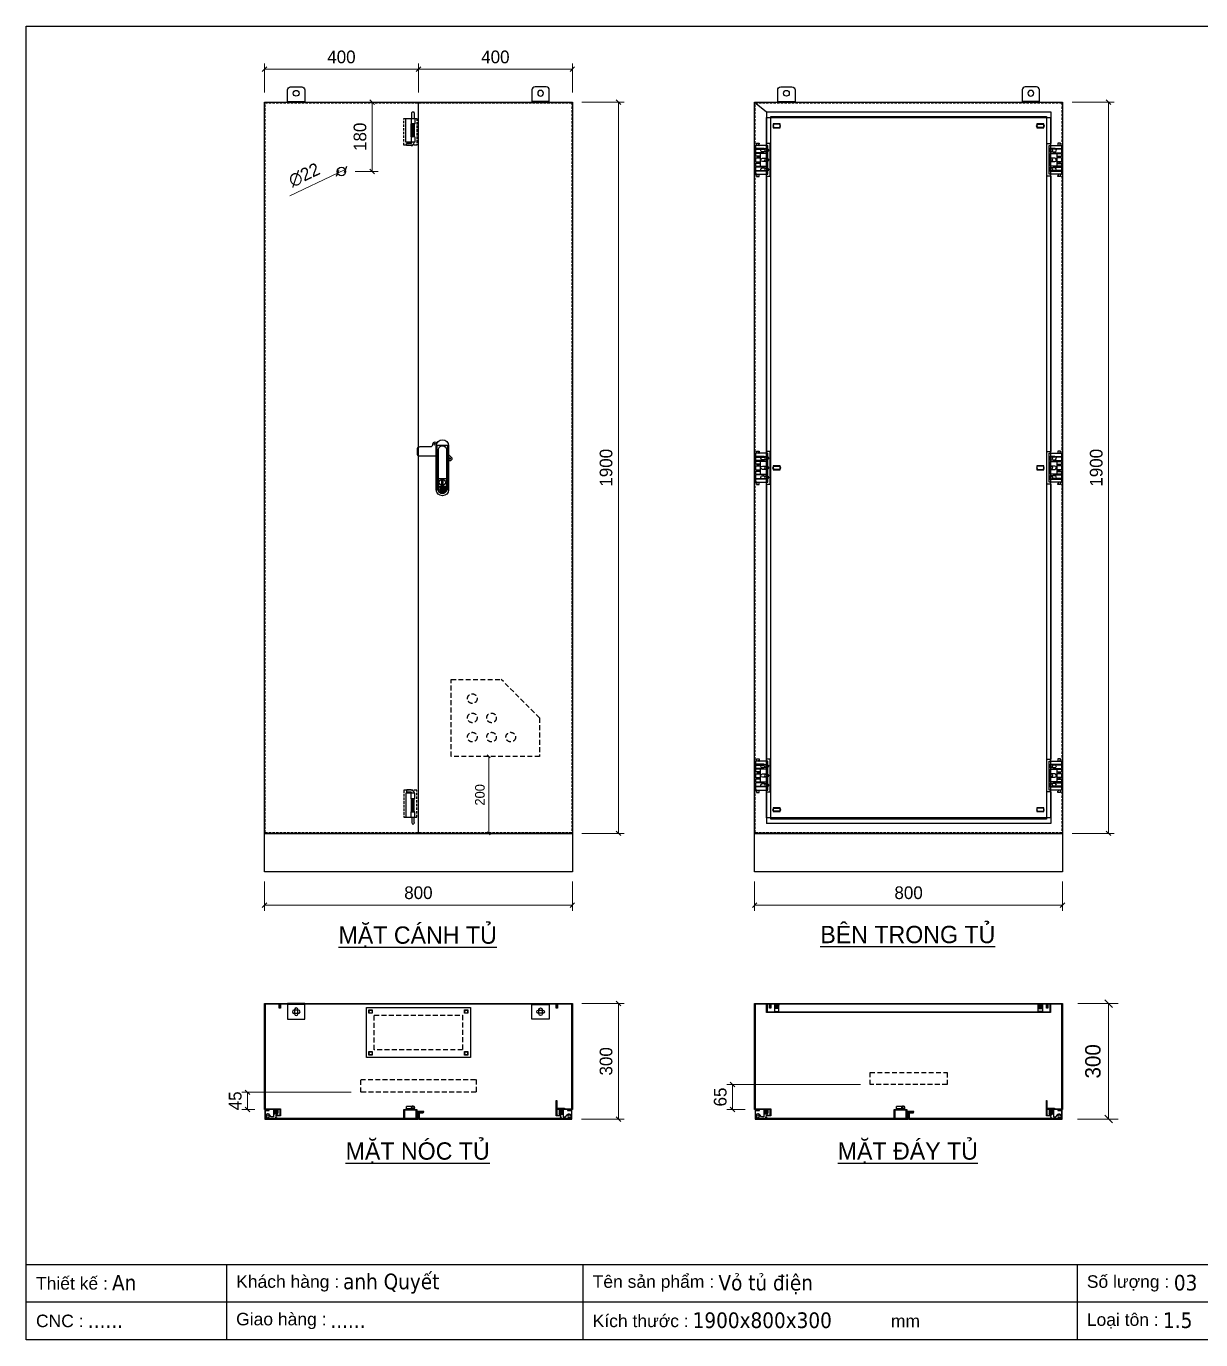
# Model space of a CAD drawing. Header units: millimetres. Extents: x 0 to 4827, y 0 to 3413.
# Drawn here: x 0 to 3052, y 0 to 3413 of the extents above; entities that cross this region are included whole.
import ezdxf
from ezdxf.enums import TextEntityAlignment as Align

# ---------------------------------------------------------------- set-up
doc = ezdxf.new("R2010")
doc.units = ezdxf.units.MM
doc.linetypes.add('HIDDEN', pattern=[9.525, 6.35, -3.175])
doc.linetypes.add('HIDDENX2', pattern=[19.05, 12.7, -6.35])
for name, color, linetype in [('BMS_TEXT', 7, 'Continuous'), ('DIM', 253, 'Continuous'), ('Khung', 7, 'Continuous')]:
    doc.layers.add(name, color=color, linetype=linetype)
doc.styles.add('Arial', font='arial.ttf')
doc.styles.add('Tahoma (Input Text)', font='tahoma.ttf')
doc.dimstyles.new('Dim-25', dxfattribs={"dimtxt": 25, "dimasz": 8, "dimexe": 10, "dimexo": 15, "dimgap": 10, "dimtad": 1, "dimdec": 0, "dimtxsty": 'Standard', "dimblk": 'OBLIQUE', "dimcen": 10, "dimclrd": 5, "dimclre": 5, "dimclrt": 3, "dimazin": 3, "dimtfac": 1, "dimtdec": 0, "dimtmove": 0, "dimatfit": 3, "dimldrblk": 'OBLIQUE', "dimlwd": 9, "dimlwe": 9})
doc.dimstyles.new('Dim-33', dxfattribs={"dimtxt": 33, "dimasz": 12, "dimexe": 15, "dimexo": 25, "dimgap": 15, "dimtad": 1, "dimdec": 0, "dimtxsty": 'Standard', "dimblk": 'OBLIQUE', "dimcen": 10, "dimclrd": 5, "dimclre": 5, "dimclrt": 3, "dimazin": 3, "dimtfac": 1, "dimtdec": 0, "dimtmove": 0, "dimatfit": 3, "dimldrblk": 'OPEN30', "dimlwd": 9, "dimlwe": 9})
doc.dimstyles.new('Dim-40', dxfattribs={"dimtxt": 40, "dimasz": 20, "dimexe": 25, "dimexo": 40, "dimgap": 20, "dimtad": 1, "dimdec": 0, "dimtxsty": 'Standard', "dimblk": 'OBLIQUE', "dimcen": 15, "dimclrd": 5, "dimclre": 5, "dimclrt": 3, "dimazin": 3, "dimtfac": 1, "dimtdec": 0, "dimtmove": 0, "dimatfit": 3, "dimldrblk": 'ARCHTICK', "dimlwd": 9, "dimlwe": 9})

# ---------------------------------------------------------------- blocks, each defined once
blk = doc.blocks.new('khungtenAsean2')
at = {"color": 7}
for p, q in [((2970, -1980), (0, -1980)), ((320, -1980), (320, -2100)), ((890, -1980), (890, -2100)), ((1680, -1980), (1680, -2100)), ((2020, -2040), (0, -2040))]:
    blk.add_line(p, q, dxfattribs=at)
blk.add_lwpolyline([(0, 0), (2970, 0), (2970, -2100), (0, -2100)], close=True, dxfattribs=at)
at = {"color": 2, "char_height": 20, "width": 917.634, "attachment_point": 4, "style": 'Arial'}
for s, insert in [('  Tên sản phẩm :', (890, -2010)), ('  Số lượng :', (1680, -2010)), ('  Thiết kế :', (0, -2010)), ('  Khách hàng :', (320, -2010)), ('  Giao hàng :', (320, -2070)), ('  Loại tôn :', (1680, -2070)), ('  CNC :', (0, -2070)), ('  Kích thước :', (890, -2070)), ('mm', (1382.3, -2070))]:
    blk.add_mtext(s, dxfattribs=dict(at, insert=insert))
at = {"color": 1, "style": 'Tahoma (Input Text)', "flags": 8}
for tag, p in [('#03', (506.6, -2019.3)), ('#01', (137.1, -2021.3)), ('#05', (1106.6, -2021.3)), ('#07', (1834.7, -2021.3)), ('#09', (2146.7, -2021.3)), ('#02', (98.5, -2081.3)), ('#04', (486.1, -2081.3)), ('#06', (1065.3, -2081.3)), ('#08', (1817.4, -2081.3)), ('#10', (2146.7, -2081.3))]:
    blk.add_attdef(tag, p, '', height=25, dxfattribs=at)
blk.add_attdef('#11', text='', height=25, dxfattribs=at).set_placement((2915, -2067.3), align=Align.CENTER)
blk = doc.blocks.new('HL035-1-2')
at = {"color": 1}
for p, q in [((-4.5, 79), (18.5, 79)), ((-4.5, 65), (-4.5, 79)), ((-3, 79), (-3, 80)), ((-3, 79), (-3, 79)), ((3, 79), (3, 80)), ((4.5, 65), (4.5, 79)), ((5, 88), (17, 88)), ((5, 82), (17, 82)), ((17, 88), (17, 82)), ((18.5, 79), (18.5, 17)), ((-4.5, 65), (4.5, 65)), ((1.3, 65), (-4, 64)), ((4, 64), (-4, 62.5)), ((-4, 64), (-3, 64)), ((4, 62.5), (-4, 61)), ((-4, 62.5), (-3, 62.5)), ((4, 61), (-4, 59.5)), ((-4, 61), (-3, 61)), ((4, 59.5), (-4, 58)), ((-4, 59.5), (-3, 59.5)), ((4, 58), (-4, 56.5)), ((-4, 58), (-3, 58)), ((4, 56.5), (-4, 55)), ((-4, 56.5), (-3, 56.5)), ((4, 55), (-4, 53.5)), ((-4, 55), (-3, 55)), ((4, 53.5), (-4, 52)), ((-4, 53.5), (-3, 53.5)), ((4, 52), (-4, 50.5)), ((-4, 52), (-3, 52)), ((4, 50.5), (-4, 49)), ((-4, 50.5), (-3, 50.5)), ((4, 49), (-4, 47.5)), ((-4, 49), (-3, 49)), ((4, 47.5), (-4, 46)), ((-4, 47.5), (-3, 47.5)), ((4, 46), (-4, 44.5)), ((-4, 46), (-3, 46)), ((4, 44.5), (-4, 43)), ((-4, 44.5), (-3, 44.5)), ((4, 43), (-4, 41.5)), ((-4, 43), (-3, 43)), ((4, 41.5), (-4, 40)), ((-4, 41.5), (-3, 41.5)), ((4, 40), (-4, 38.5)), ((-4, 40), (-3, 40)), ((4, 38.5), (-4, 37)), ((-4, 38.5), (-3, 38.5)), ((4, 37), (-4, 35.5)), ((-4, 37), (-3, 37)), ((4, 35.5), (-4, 34)), ((-4, 35.5), (-3, 35.5)), ((3, 64), (4, 64)), ((3, 62.5), (4, 62.5)), ((3, 61), (4, 61)), ((3, 59.5), (4, 59.5)), ((3, 58), (4, 58)), ((3, 56.5), (4, 56.5)), ((3, 55), (4, 55)), ((3, 53.5), (4, 53.5)), ((3, 52), (4, 52)), ((3, 50.5), (4, 50.5)), ((3, 49), (4, 49)), ((3, 47.5), (4, 47.5)), ((3, 46), (4, 46)), ((3, 44.5), (4, 44.5)), ((3, 43), (4, 43)), ((3, 41.5), (4, 41.5)), ((3, 40), (4, 40)), ((3, 38.5), (4, 38.5)), ((3, 37), (4, 37)), ((3, 35.5), (4, 35.5)), ((4.5, 65), (4.5, 31)), ((-4.5, 17), (-4.5, 31)), ((-4.5, 31), (4.5, 31)), ((18.5, 17), (-4.5, 17)), ((4, 34), (-4, 32.5)), ((-4, 34), (-3, 34)), ((-3, 3), (-2, 0)), ((3, 3), (2, 0)), ((3, 34), (4, 34)), ((4.5, 17), (4.5, 31))]:
    blk.add_line(p, q, dxfattribs=at)
for points in [[(-3, 32.5), (-3, 65)], [(3, 65), (3, 32.5)], [(-3, 3), (-3, 17)], [(2, 0), (-2, 0)], [(3, 17), (3, 3)]]:
    blk.add_lwpolyline(points, dxfattribs=at)
blk.add_lwpolyline([(-4, 32.5), (4, 32.5), (4, 31), (-4, 31)], close=True, dxfattribs=at)
for radius in [8, 2]:
    blk.add_arc((5, 80), radius, 90, 180, dxfattribs=at)
blk = doc.blocks.new('ga tai lieu')
at = {"color": 7, "linetype": 'HIDDENX2'}
for p, q in [((0, 0), (0, 200)), ((0, 200), (130, 200)), ((230, 100), (130, 200)), ((230, 100), (230, 0)), ((230, 0), (0, 0))]:
    blk.add_line(p, q, dxfattribs=at)
for centre in [(55, 150), (55, 100), (105, 100), (55, 50), (105, 50), (155, 50)]:
    blk.add_circle(centre, 12.5, dxfattribs=at)
blk = doc.blocks.new('*D1')
at = {"color": 0, "linetype": 'ByBlock', "lineweight": -2}
for p, q in [((1544.5, 3209.9), (1532.5, 3221.9)), ((1532.5, 1321.9), (1544.5, 1309.9))]:
    blk.add_line(p, q, dxfattribs=at)
at = {"layer": 'Defpoints', "color": 0, "transparency": 16777216}
for p in [(1418.9, 3215.9), (1418.9, 1315.9), (1538.5, 1315.9)]:
    blk.add_point(p, dxfattribs=at)
at = {"layer": 'DIM', "color": 5, "lineweight": 9, "transparency": 16777216}
for p, q in [((1443.9, 3215.9), (1553.5, 3215.9)), ((1538.5, 3215.9), (1538.5, 1315.9)), ((1443.9, 1315.9), (1553.5, 1315.9))]:
    blk.add_line(p, q, dxfattribs=at)
at = {"layer": 'DIM', "color": 3, "transparency": 16777216, "insert": (1506.6, 2265.9), "char_height": 33, "attachment_point": 5, "rotation": 90}
blk.add_mtext('1900', dxfattribs=at)
blk = doc.blocks.new('_Oblique')
at = {"color": 0, "linetype": 'ByBlock', "lineweight": -2}
blk.add_line((-0.5, -0.5), (0.5, 0.5), dxfattribs=at)
blk = doc.blocks.new('_Open30')
at = {"color": 0, "linetype": 'ByBlock', "lineweight": -2}
for p, q in [((-1, 0.27), (0, 0)), ((0, 0), (-1, -0.27)), ((0, 0), (-1, 0))]:
    blk.add_line(p, q, dxfattribs=at)
blk = doc.blocks.new('*D2')
at = {"color": 0, "linetype": 'ByBlock', "lineweight": -2}
for p, q in [((806.1, 3023.2), (811.8, 3039.2)), ((831.7, 3048.6), (826, 3032.6))]:
    blk.add_line(p, q, dxfattribs=at)
at = {"layer": 'Defpoints', "color": 0, "transparency": 16777216}
for p in [(828.9, 3040.6), (809, 3031.2)]:
    blk.add_point(p, dxfattribs=at)
at = {"layer": 'DIM', "color": 5, "lineweight": 9, "transparency": 16777216}
for p in [(828.9, 3040.6), (685.2, 2972.8)]:
    blk.add_line(p, (809, 3031.2), dxfattribs=at)
at = {"layer": 'DIM', "color": 3, "transparency": 16777216, "insert": (722.3, 3026.5), "char_height": 33, "attachment_point": 5, "rotation": 25.2676}
blk.add_mtext('∅22', dxfattribs=at)
blk = doc.blocks.new('*D3')
at = {"color": 0, "linetype": 'ByBlock', "lineweight": -2}
for p, q in [((905.1, 3209.9), (893.1, 3221.9)), ((893.1, 3041.9), (905.1, 3029.9))]:
    blk.add_line(p, q, dxfattribs=at)
at = {"layer": 'Defpoints', "color": 0, "transparency": 16777216}
for p in [(829.9, 3215.9), (899.1, 3215.9), (829.9, 3035.9)]:
    blk.add_point(p, dxfattribs=at)
at = {"layer": 'DIM', "color": 5, "lineweight": 9, "transparency": 16777216}
for p, q in [((854.9, 3215.9), (914.1, 3215.9)), ((899.1, 3035.9), (899.1, 3215.9)), ((854.9, 3035.9), (914.1, 3035.9))]:
    blk.add_line(p, q, dxfattribs=at)
at = {"layer": 'DIM', "color": 3, "transparency": 16777216, "insert": (867.3, 3125.9), "char_height": 33, "attachment_point": 5, "rotation": 90}
blk.add_mtext('180', dxfattribs=at)
blk = doc.blocks.new('*D4')
at = {"color": 0, "linetype": 'ByBlock', "lineweight": -2}
for p, q in [((1205.6, 1511.9), (1197.6, 1519.9)), ((1197.6, 1319.9), (1205.6, 1311.9))]:
    blk.add_line(p, q, dxfattribs=at)
at = {"layer": 'Defpoints', "color": 0, "transparency": 16777216}
for p in [(1201.6, 1515.9), (1201.6, 1315.9), (1201.6, 1315.9)]:
    blk.add_point(p, dxfattribs=at)
at = {"layer": 'DIM', "color": 5, "lineweight": 9, "transparency": 16777216}
for p, q in [((1201.6, 1515.9), (1201.6, 1315.9)), ((1216.6, 1515.9), (1211.6, 1515.9)), ((1216.6, 1315.9), (1211.6, 1315.9))]:
    blk.add_line(p, q, dxfattribs=at)
at = {"layer": 'DIM', "color": 3, "transparency": 16777216, "insert": (1178.8, 1415.9), "char_height": 25, "attachment_point": 5, "rotation": 90}
blk.add_mtext('200', dxfattribs=at)
blk = doc.blocks.new('*D5')
at = {"color": 0, "linetype": 'ByBlock', "lineweight": -2}
for p, q in [((624.9, 3307.5), (612.9, 3295.5)), ((1012.9, 3295.5), (1024.9, 3307.5))]:
    blk.add_line(p, q, dxfattribs=at)
at = {"layer": 'Defpoints', "color": 0, "transparency": 16777216}
for p in [(1018.9, 3301.5), (618.9, 3215.9), (1018.9, 3215.9)]:
    blk.add_point(p, dxfattribs=at)
at = {"layer": 'DIM', "color": 5, "lineweight": 9, "transparency": 16777216}
for p, q in [((618.9, 3240.9), (618.9, 3316.5)), ((1018.9, 3240.9), (1018.9, 3316.5)), ((618.9, 3301.5), (1018.9, 3301.5))]:
    blk.add_line(p, q, dxfattribs=at)
at = {"layer": 'DIM', "color": 3, "transparency": 16777216, "insert": (818.9, 3333.3), "char_height": 33, "attachment_point": 5}
blk.add_mtext('400', dxfattribs=at)
blk = doc.blocks.new('*D6')
at = {"color": 0, "linetype": 'ByBlock', "lineweight": -2}
for p, q in [((1024.9, 3307.5), (1012.9, 3295.5)), ((1412.9, 3295.5), (1424.9, 3307.5))]:
    blk.add_line(p, q, dxfattribs=at)
at = {"layer": 'Defpoints', "color": 0, "transparency": 16777216}
for p in [(1418.9, 3301.5), (1018.9, 3215.9), (1418.9, 3215.9)]:
    blk.add_point(p, dxfattribs=at)
at = {"layer": 'DIM', "color": 5, "lineweight": 9, "transparency": 16777216}
for p, q in [((1018.9, 3240.9), (1018.9, 3316.5)), ((1418.9, 3240.9), (1418.9, 3316.5)), ((1018.9, 3301.5), (1418.9, 3301.5))]:
    blk.add_line(p, q, dxfattribs=at)
at = {"layer": 'DIM', "color": 3, "transparency": 16777216, "insert": (1218.9, 3333.3), "char_height": 33, "attachment_point": 5}
blk.add_mtext('400', dxfattribs=at)
blk = doc.blocks.new('AB-301-1-1')
at = {"linetype": 'Continuous'}
h = blk.add_hatch(dxfattribs=at)
h.set_pattern_fill('ACAD_ISO09W100', color=1, scale=0.2)
h.set_pattern_definition([(0, (-367.8747, 374.3201), (0, 1), [4.8, -0.6, 1.2, -0.6, 1.2, -0.6])])
h.paths.add_polyline_path([(-3.9, -112.6, 0.118404), (0.1, -113.6, 0.118404), (4.2, -112.6), (7.1, -96.1), (-6.9, -96.1)])
at = {"color": 1, "linetype": 'Continuous'}
for p, q in [((-9.9, -74.6), (10.1, -74.6)), ((-6.9, -96.1), (7.1, -96.1)), ((-6.9, -96.1), (-3.9, -112.6)), ((7.1, -96.1), (4.2, -112.6))]:
    blk.add_line(p, q, dxfattribs=at)
for points in [[(-15.7, -17.1), (-57.4, -17.1, -0.414214), (-64.9, -9.6), (-64.9, 0.4, -0.414214), (-57.4, 7.9), (-30.6, 7.9, 0.414214), (-24.6, 13.9), (-24.6, 14.2)], [(-24.6, 14.2, -0.198912), (-22.8, 18.4), (-22.8, 18.4, -0.414214), (-14.4, 18.4), (-13.5, 17.6)], [(16.3, -12.2), (23.1, -19.1, -0.414214), (23.1, -27.5), (23.1, -27.5, -0.31835), (16.3, -28.7)]]:
    blk.add_lwpolyline(points, format="xyb", dxfattribs=at)
for points in [[(0.3, 25.4), (0.3, 25.4, -0.400643), (16.3, 10.4), (16.3, -104.6, -0.400643), (0.3, -119.6), (0.3, -119.6, -0.400643), (-15.7, -104.6), (-15.7, 10.4, -0.400643)], [(0.1, 10.4, -0.403991), (10.6, 0.4), (10.6, -104.6, -0.403991), (0.1, -114.6, -0.403991), (-10.4, -104.6), (-10.4, 0.4, -0.403991)], [(9.1, -96.6), (9.1, -104.6, -0.414214), (0.1, -113.6, -0.414214), (-8.9, -104.6), (-8.9, -96.6, -0.414214), (-6.9, -94.6), (7.1, -94.6, -0.414214)]]:
    blk.add_lwpolyline(points, format="xyb", close=True, dxfattribs=at)
blk.add_lwpolyline([(-0.9, -79.6), (1.1, -79.6), (1.1, -89.6), (-0.9, -89.6)], close=True, dxfattribs=at)
for centre, radius in [((-18.6, 14.2), 2.5), ((18.9, -23.3), 2.5), ((0.1, -84.6), 8)]:
    blk.add_circle(centre, radius, dxfattribs=at)
blk = doc.blocks.new('*D7')
at = {"color": 0, "linetype": 'ByBlock', "lineweight": -2}
for p, q in [((624.9, 1135.6), (612.9, 1123.6)), ((1412.9, 1123.6), (1424.9, 1135.6))]:
    blk.add_line(p, q, dxfattribs=at)
at = {"layer": 'Defpoints', "color": 0, "transparency": 16777216}
for p in [(618.9, 1215.9), (1418.9, 1215.9), (1418.9, 1129.6)]:
    blk.add_point(p, dxfattribs=at)
at = {"layer": 'DIM', "color": 5, "lineweight": 9, "transparency": 16777216}
for p, q in [((618.9, 1190.9), (618.9, 1114.6)), ((1418.9, 1190.9), (1418.9, 1114.6)), ((618.9, 1129.6), (1418.9, 1129.6))]:
    blk.add_line(p, q, dxfattribs=at)
at = {"layer": 'DIM', "color": 3, "transparency": 16777216, "insert": (1018.9, 1161.4), "char_height": 33, "attachment_point": 5}
blk.add_mtext('800', dxfattribs=at)
blk = doc.blocks.new('*D8')
at = {"color": 0, "linetype": 'ByBlock', "lineweight": -2}
for p, q in [((1544.5, 3209.9), (1532.5, 3221.9)), ((1532.5, 1321.9), (1544.5, 1309.9))]:
    blk.add_line(p, q, dxfattribs=at)
at = {"layer": 'Defpoints', "color": 0, "transparency": 16777216}
for p in [(1418.9, 3215.9), (1418.9, 1315.9), (1538.5, 1315.9)]:
    blk.add_point(p, dxfattribs=at)
at = {"layer": 'DIM', "color": 5, "lineweight": 9, "transparency": 16777216}
for p, q in [((1443.9, 3215.9), (1553.5, 3215.9)), ((1538.5, 3215.9), (1538.5, 1315.9)), ((1443.9, 1315.9), (1553.5, 1315.9))]:
    blk.add_line(p, q, dxfattribs=at)
at = {"layer": 'DIM', "color": 3, "transparency": 16777216, "insert": (1506.6, 2265.9), "char_height": 33, "attachment_point": 5, "rotation": 90}
blk.add_mtext('1900', dxfattribs=at)
blk = doc.blocks.new('*D9')
at = {"color": 0, "linetype": 'ByBlock', "lineweight": -2}
for p, q in [((2818.1, 3209.9), (2806.1, 3221.9)), ((2806.1, 1321.9), (2818.1, 1309.9))]:
    blk.add_line(p, q, dxfattribs=at)
at = {"layer": 'Defpoints', "color": 0, "transparency": 16777216}
for p in [(2692.6, 3215.9), (2692.6, 1315.9), (2812.1, 1315.9)]:
    blk.add_point(p, dxfattribs=at)
at = {"layer": 'DIM', "color": 5, "lineweight": 9, "transparency": 16777216}
for p, q in [((2717.6, 3215.9), (2827.1, 3215.9)), ((2812.1, 3215.9), (2812.1, 1315.9)), ((2717.6, 1315.9), (2827.1, 1315.9))]:
    blk.add_line(p, q, dxfattribs=at)
at = {"layer": 'DIM', "color": 3, "transparency": 16777216, "insert": (2780.3, 2265.9), "char_height": 33, "attachment_point": 5, "rotation": 90}
blk.add_mtext('1900', dxfattribs=at)
blk = doc.blocks.new('*D10')
at = {"color": 0, "linetype": 'ByBlock', "lineweight": -2}
for p, q in [((1898.6, 1135.6), (1886.6, 1123.6)), ((2686.6, 1123.6), (2698.6, 1135.6))]:
    blk.add_line(p, q, dxfattribs=at)
at = {"layer": 'Defpoints', "color": 0, "transparency": 16777216}
for p in [(1892.6, 1215.9), (2692.6, 1215.9), (2692.6, 1129.6)]:
    blk.add_point(p, dxfattribs=at)
at = {"layer": 'DIM', "color": 5, "lineweight": 9, "transparency": 16777216}
for p, q in [((1892.6, 1190.9), (1892.6, 1114.6)), ((2692.6, 1190.9), (2692.6, 1114.6)), ((1892.6, 1129.6), (2692.6, 1129.6))]:
    blk.add_line(p, q, dxfattribs=at)
at = {"layer": 'DIM', "color": 3, "transparency": 16777216, "insert": (2292.6, 1161.4), "char_height": 33, "attachment_point": 5}
blk.add_mtext('800', dxfattribs=at)
blk = doc.blocks.new('*D11')
at = {"color": 0, "linetype": 'ByBlock', "lineweight": -2}
for p, q in [((2818.1, 3209.9), (2806.1, 3221.9)), ((2806.1, 1321.9), (2818.1, 1309.9))]:
    blk.add_line(p, q, dxfattribs=at)
at = {"layer": 'Defpoints', "color": 0, "transparency": 16777216}
for p in [(2692.6, 3215.9), (2692.6, 1315.9), (2812.1, 1315.9)]:
    blk.add_point(p, dxfattribs=at)
at = {"layer": 'DIM', "color": 5, "lineweight": 9, "transparency": 16777216}
for p, q in [((2717.6, 3215.9), (2827.1, 3215.9)), ((2812.1, 3215.9), (2812.1, 1315.9)), ((2717.6, 1315.9), (2827.1, 1315.9))]:
    blk.add_line(p, q, dxfattribs=at)
at = {"layer": 'DIM', "color": 3, "transparency": 16777216, "insert": (2780.3, 2265.9), "char_height": 33, "attachment_point": 5, "rotation": 90}
blk.add_mtext('1900', dxfattribs=at)
blk = doc.blocks.new('HL035-1-4')
at = {"color": 1}
for p, q in [((0, 4.5), (18.5, 4.5)), ((0, 3), (17, 3)), ((18.5, 3), (0.2, 3)), ((4.4, 1), (2.9, 0.7)), ((17, 3), (17, -3)), ((18.5, 3), (18.5, 4.5)), ((0, -3), (17, -3))]:
    blk.add_line(p, q, dxfattribs=at)
for radius, start, end in [(4.5, 90, 221.8103), (4.5, 221.8103, 13.4301), (3, 90, 270), (3, 87.0927, 90), (3, 270, 13.4301)]:
    blk.add_arc((0, 0), radius, start, end, dxfattribs=at)
blk = doc.blocks.new('A$C6473644D')
at = {"color": 5}
for p, q in [((1.5, 8), (12.5, 8)), ((2.5, 18), (2.5, 8)), ((3.5, 18), (3.5, 8)), ((4.5, 18), (4.5, 8)), ((5.5, 18), (5.5, 8)), ((6.5, 18), (6.5, 8)), ((7.5, 18), (7.5, 8)), ((8.5, 18), (8.5, 8)), ((9.5, 18), (9.5, 8)), ((10.5, 18), (10.5, 8)), ((11.5, 18), (11.5, 8))]:
    blk.add_line(p, q, dxfattribs=at)
for points in [[(0, 19), (14, 19), (14, 18), (0, 18)], [(1.5, 18), (12.5, 18), (12.5, 0), (1.5, 0)]]:
    blk.add_lwpolyline(points, close=True, dxfattribs=at)
blk = doc.blocks.new('A$C69525F90')
at = {"color": 2}
for p, q in [((14.7, 8.6), (3.2, 8.6)), ((3.2, 0.1), (14.7, 0.1))]:
    blk.add_line(p, q, dxfattribs=at)
for centre, start, end in [((3.2, 4.3), 90, 270), ((14.7, 4.3), 270, 90)]:
    blk.add_arc(centre, 4.25, start, end, dxfattribs=at)
blk = doc.blocks.new('A$C36347455')
at = {"layer": 'Khung', "color": 8}
blk.add_lwpolyline([(-5, 1825), (733, 1825), (733, 5), (-5, 5)], close=True, dxfattribs=at)
at = {"color": 7}
blk.add_blockref('A$C69525F90', (12.5, 1799.2), dxfattribs=at)
at = {"color": 7, "xscale": -1}
blk.add_blockref('A$C69525F90', (715.5, 1799.2), dxfattribs=at)
at = {"color": 7, "xscale": -1, "rotation": 180}
for p in [(12.5, 919.3), (12.5, 30.8)]:
    blk.add_blockref('A$C69525F90', p, dxfattribs=at)
at = {"color": 7, "rotation": 180}
for p in [(715.5, 919.3), (715.5, 30.8)]:
    blk.add_blockref('A$C69525F90', p, dxfattribs=at)
blk = doc.blocks.new('HL011-1-6')
at = {"color": 1}
for p, q in [((29.5, 81), (22.5, 81)), ((22.5, 81), (22.5, 78)), ((23.5, 78), (22.5, 78)), ((23.5, 75), (22.5, 75)), ((23.5, 75), (23.5, 78)), ((29.5, 78), (28.5, 78)), ((28.5, 75), (28.5, 78)), ((28.5, 75), (29.5, 75)), ((29.5, 78), (29.5, 81)), ((11, 56), (11, 54)), ((11, 56), (32, 56)), ((20, 54), (20, 21)), ((20, 47), (32, 47)), ((32, 42.5), (20, 42.5)), ((22.5, 56), (22.5, 54)), ((23.1, 47), (24, 44)), ((24, 44), (28, 44)), ((28.9, 47), (28, 44)), ((29.5, 54), (29.5, 56)), ((11, 21), (11, 19)), ((11, 19), (32, 19)), ((32, 32.5), (20, 32.5)), ((20, 28), (32, 28)), ((22.5, 19), (22.5, 21)), ((23.5, 0), (22.5, 0)), ((23.1, 28), (24, 31)), ((23.5, 0), (23.5, -3)), ((24, 31), (28, 31)), ((28.9, 28), (28, 31)), ((28.5, 0), (28.5, -3)), ((28.5, 0), (29.5, 0)), ((29.5, 21), (29.5, 19)), ((22.5, -6), (22.5, -3)), ((23.5, -3), (22.5, -3)), ((29.5, -6), (22.5, -6)), ((29.5, -3), (28.5, -3)), ((29.5, -3), (29.5, -6))]:
    blk.add_line(p, q, dxfattribs=at)
for points in [[(32, 19), (32, 0), (0, 0), (0, 75), (32, 75), (32, 56)], [(32, 28), (32, 21), (3, 21), (3, 54), (32, 54), (32, 47)], [(32, 42.5), (32, 32.5)]]:
    blk.add_lwpolyline(points, dxfattribs=at)
for points in [[(10, 67), (32, 67), (32, 65), (10, 65)], [(10, 8), (32, 8), (32, 10), (10, 10)]]:
    blk.add_lwpolyline(points, close=True, dxfattribs=at)
for centre in [(5.5, 62.5), (5.5, 37.5), (5.5, 12.5)]:
    blk.add_circle(centre, 3, dxfattribs=at)
blk = doc.blocks.new('HL011-1-4')
h = blk.add_hatch()
h.set_pattern_fill('ANSI31', color=2, scale=0.5, style=0)
h.paths.add_polyline_path([(2.5, 0), (8.5, 0), (8.5, 12), (2.5, 12)])
at = {"color": 1}
for p, q in [((7, 23.5), (0, 10)), ((0, 0), (0, 10)), ((11, 0), (0, 0)), ((7, 23.5), (26, 23.5)), ((11, 0), (11, 19.5)), ((11, 19.5), (17, 19.5)), ((17, 19.5), (21.2, 13.9))]:
    blk.add_line(p, q, dxfattribs=at)
at = {"color": 2}
blk.add_lwpolyline([(2.5, 0), (2.5, 12), (8.5, 12), (8.5, 0)], dxfattribs=at)
at = {"color": 1}
blk.add_lwpolyline([(5.7, 21), (3, 21), (3, 23.5), (7, 23.5)], dxfattribs=at)
blk.add_circle((26, 17.5), 3.5, dxfattribs=at)
blk.add_arc((26, 17.5), 6, 216.8699, 90, dxfattribs=at)
blk = doc.blocks.new('*D12')
at = {"color": 0, "linetype": 'ByBlock', "lineweight": -2}
for p, q in [((2822.1, 863.4), (2802.1, 883.4)), ((2802.1, 583.4), (2822.1, 563.4))]:
    blk.add_line(p, q, dxfattribs=at)
at = {"layer": 'Defpoints', "color": 0, "transparency": 16777216}
for p in [(2692.6, 873.4), (2691.6, 573.4), (2812.1, 573.4)]:
    blk.add_point(p, dxfattribs=at)
at = {"layer": 'DIM', "color": 5, "lineweight": 9, "transparency": 16777216}
for p, q in [((2732.6, 873.4), (2837.1, 873.4)), ((2812.1, 873.4), (2812.1, 573.4)), ((2731.6, 573.4), (2837.1, 573.4))]:
    blk.add_line(p, q, dxfattribs=at)
at = {"layer": 'DIM', "color": 3, "transparency": 16777216, "insert": (2771.7, 723.4), "char_height": 40, "attachment_point": 5, "rotation": 90}
blk.add_mtext('300', dxfattribs=at)
blk = doc.blocks.new('_ArchTick')
at = {"color": 0, "const_width": 0.15}
blk.add_lwpolyline([(-0.5, -0.5), (0.5, 0.5)], dxfattribs=at)
blk = doc.blocks.new('*D13')
at = {"color": 0, "linetype": 'ByBlock', "lineweight": -2}
for p, q in [((1544.5, 867.4), (1532.5, 879.4)), ((1532.5, 579.4), (1544.5, 567.4))]:
    blk.add_line(p, q, dxfattribs=at)
at = {"layer": 'Defpoints', "color": 0, "transparency": 16777216}
for p in [(1418.9, 873.4), (1417.9, 573.4), (1538.5, 573.4)]:
    blk.add_point(p, dxfattribs=at)
at = {"layer": 'DIM', "color": 5, "lineweight": 9, "transparency": 16777216}
for p, q in [((1443.9, 873.4), (1553.5, 873.4)), ((1538.5, 873.4), (1538.5, 573.4)), ((1442.9, 573.4), (1553.5, 573.4))]:
    blk.add_line(p, q, dxfattribs=at)
at = {"layer": 'DIM', "color": 3, "transparency": 16777216, "insert": (1506.6, 723.4), "char_height": 33, "attachment_point": 5, "rotation": 90}
blk.add_mtext('300', dxfattribs=at)
blk = doc.blocks.new('A$C203E2ED1')
at = {"color": 8}
blk.add_line((0, 2), (45, 2), dxfattribs=at)
blk.add_lwpolyline([(8, 40), (37, 40, -0.414214), (45, 32), (45, 0), (0, 0), (0, 32, -0.414214)], format="xyb", close=True, dxfattribs=at)
at = {"color": 2}
blk.add_circle((22.5, 23), 7.5, dxfattribs=at)
blk = doc.blocks.new('*D16')
at = {"color": 0, "linetype": 'ByBlock', "lineweight": -2}
for p, q in [((1841.2, 656.9), (1829.2, 668.9)), ((1829.2, 604.4), (1841.2, 592.4))]:
    blk.add_line(p, q, dxfattribs=at)
at = {"layer": 'Defpoints', "color": 0, "transparency": 16777216}
for p in [(2192.6, 662.9), (1835.2, 598.4), (1892.6, 598.4)]:
    blk.add_point(p, dxfattribs=at)
at = {"layer": 'DIM', "color": 5, "lineweight": 9, "transparency": 16777216}
for p, q in [((2167.6, 662.9), (1820.2, 662.9)), ((1835.2, 662.9), (1835.2, 598.4)), ((1867.6, 598.4), (1820.2, 598.4))]:
    blk.add_line(p, q, dxfattribs=at)
at = {"layer": 'DIM', "color": 3, "transparency": 16777216, "insert": (1803.3, 630.7), "char_height": 33, "attachment_point": 5, "rotation": 90}
blk.add_mtext('65', dxfattribs=at)
blk = doc.blocks.new('*D17')
at = {"color": 0, "linetype": 'ByBlock', "lineweight": -2}
for p, q in [((580.8, 636.9), (568.8, 648.9)), ((568.8, 604.4), (580.8, 592.4))]:
    blk.add_line(p, q, dxfattribs=at)
at = {"layer": 'Defpoints', "color": 0, "transparency": 16777216}
for p in [(868.9, 642.9), (574.8, 598.4), (618.9, 598.4)]:
    blk.add_point(p, dxfattribs=at)
at = {"layer": 'DIM', "color": 5, "lineweight": 9, "transparency": 16777216}
for p, q in [((843.9, 642.9), (559.8, 642.9)), ((574.8, 642.9), (574.8, 598.4)), ((593.9, 598.4), (559.8, 598.4))]:
    blk.add_line(p, q, dxfattribs=at)
at = {"layer": 'DIM', "color": 3, "transparency": 16777216, "insert": (543, 620.7), "char_height": 33, "attachment_point": 5, "rotation": 90}
blk.add_mtext('45', dxfattribs=at)

msp = doc.modelspace()

# ---------------------------------------------------------------- linework, layer by layer
for p, q in [((1018.9, 1315.9), (1018.9, 3215.9)), ((1892.6, 3215.9), (1923.1, 3190.4))]:
    msp.add_line(p, q)
at = {"color": 8}
for p, q in [((723.9, 871.4), (678.9, 871.4)), ((1313.9, 871.4), (1358.9, 871.4))]:
    msp.add_line(p, q, dxfattribs=at)
at = {"color": 7, "linetype": 'HIDDEN'}
for points in [[(620.4, 3214.4), (1417.4, 3214.4), (1417.4, 1317.4), (620.4, 1317.4)], [(1894.1, 3214.4), (2691.1, 3214.4), (2691.1, 1317.4), (1894.1, 1317.4)], [(1014.4, 3103.9), (981.4, 3103.9), (981.4, 3173.9), (1014.4, 3173.9)], [(1014.4, 1427.9), (981.4, 1427.9), (981.4, 1357.9), (1014.4, 1357.9)]]:
    msp.add_lwpolyline(points, close=True, dxfattribs=at)
at = {"color": 2}
for points in [[(1941.1, 3159.4), (1941.1, 3149.4), (1959.1, 3149.4), (1959.1, 3159.4)], [(2626.1, 3159.4), (2626.1, 3149.4), (2644.1, 3149.4), (2644.1, 3159.4)], [(1067.9, 2324.4), (1094.9, 2324.4), (1094.9, 2207.4), (1067.9, 2207.4)], [(1941.1, 2270.9), (1941.1, 2260.9), (1959.1, 2260.9), (1959.1, 2270.9)], [(2626.1, 2270.9), (2626.1, 2260.9), (2644.1, 2260.9), (2644.1, 2270.9)], [(1941.1, 1382.4), (1941.1, 1372.4), (1959.1, 1372.4), (1959.1, 1382.4)], [(2626.1, 1382.4), (2626.1, 1372.4), (2644.1, 1372.4), (2644.1, 1382.4)], [(899.2, 848.2), (890.2, 848.2), (890.2, 857.2), (899.2, 857.2)], [(1147.7, 848.2), (1138.7, 848.2), (1138.7, 857.2), (1147.7, 857.2)], [(899.2, 739.7), (890.2, 739.7), (890.2, 748.7), (899.2, 748.7)], [(1147.7, 739.7), (1138.7, 739.7), (1138.7, 748.7), (1147.7, 748.7)]]:
    msp.add_lwpolyline(points, close=True, dxfattribs=at)
for points in [[(1923.1, 3023.4), (1933.1, 3023.4), (1933.1, 3108.4), (1923.1, 3108.4)], [(2662.1, 3023.4), (2652.1, 3023.4), (2652.1, 3108.4), (2662.1, 3108.4)], [(1923.1, 2223.4), (1933.1, 2223.4), (1933.1, 2308.4), (1923.1, 2308.4)], [(2662.1, 2223.4), (2652.1, 2223.4), (2652.1, 2308.4), (2662.1, 2308.4)], [(1923.1, 1423.4), (1933.1, 1423.4), (1933.1, 1508.4), (1923.1, 1508.4)], [(2662.1, 1423.4), (2652.1, 1423.4), (2652.1, 1508.4), (2662.1, 1508.4)]]:
    msp.add_lwpolyline(points)
for points in [[(618.9, 1315.9), (1418.9, 1315.9), (1418.9, 1215.9), (618.9, 1215.9)], [(1892.6, 1315.9), (2692.6, 1315.9), (2692.6, 1215.9), (1892.6, 1215.9)], [(1012.9, 574.9), (1012.9, 596.9), (982.9, 596.9), (982.9, 574.9), (981.4, 574.9), (981.4, 598.4), (1014.4, 598.4), (1014.4, 574.9)], [(2286.6, 574.9), (2286.6, 596.9), (2256.6, 596.9), (2256.6, 574.9), (2255.1, 574.9), (2255.1, 598.4), (2288.1, 598.4), (2288.1, 574.9)]]:
    msp.add_lwpolyline(points, close=True)
at = {"color": 7}
for points in [[(657.4, 873.4), (658.9, 873.4), (658.9, 861.9), (657.4, 861.9), (657.4, 871.9), (620.4, 871.9), (620.4, 599.9), (660.9, 599.9), (660.9, 581.9), (649.4, 581.9), (649.4, 583.4), (659.4, 583.4), (659.4, 598.4), (618.9, 598.4), (618.9, 873.4), (658.9, 873.4)], [(1376.9, 873.4), (1378.4, 873.4), (1378.4, 861.9), (1376.9, 861.9), (1376.9, 871.9), (660.9, 871.9), (660.9, 861.9), (659.4, 861.9), (659.4, 873.4), (1378.4, 873.4)], [(1378.9, 873.4), (1418.9, 873.4), (1418.9, 598.4), (1378.4, 598.4), (1378.4, 583.4), (1388.4, 583.4), (1388.4, 581.9), (1376.9, 581.9), (1376.9, 599.9), (1417.4, 599.9), (1417.4, 871.9), (1380.4, 871.9), (1380.4, 861.9), (1378.9, 861.9), (1378.9, 873.4), (1380.4, 873.4)], [(1931.1, 873.4), (1932.6, 873.4), (1932.6, 861.9), (1931.1, 861.9), (1931.1, 871.9), (1894.1, 871.9), (1894.1, 599.9), (1934.6, 599.9), (1934.6, 581.9), (1923.1, 581.9), (1923.1, 583.4), (1933.1, 583.4), (1933.1, 598.4), (1892.6, 598.4), (1892.6, 873.4), (1932.6, 873.4)], [(2650.6, 873.4), (2652.1, 873.4), (2652.1, 861.9), (2650.6, 861.9), (2650.6, 871.9), (1934.6, 871.9), (1934.6, 861.9), (1933.1, 861.9), (1933.1, 873.4), (2652.1, 873.4)], [(2652.6, 873.4), (2692.6, 873.4), (2692.6, 598.4), (2652.1, 598.4), (2652.1, 583.4), (2662.1, 583.4), (2662.1, 581.9), (2650.6, 581.9), (2650.6, 599.9), (2691.1, 599.9), (2691.1, 871.9), (2654.1, 871.9), (2654.1, 861.9), (2652.6, 861.9), (2652.6, 873.4), (2654.1, 873.4)]]:
    msp.add_lwpolyline(points, dxfattribs=at)
at = {"color": 8}
for points in [[(723.9, 873.4), (678.9, 873.4), (678.9, 833.4), (723.9, 833.4)], [(1313.9, 873.4), (1358.9, 873.4), (1358.9, 833.4), (1313.9, 833.4)], [(2660.1, 871.9), (2661.6, 871.9), (2661.6, 850.4), (1923.6, 850.4), (1923.6, 871.9), (1925.1, 871.9), (1925.1, 851.9), (2660.1, 851.9)], [(1398.4, 599.9), (1376.9, 599.9), (1376.9, 621.4), (1378.4, 621.4), (1378.4, 601.4), (1398.4, 601.4)], [(2672.1, 599.9), (2650.6, 599.9), (2650.6, 621.4), (2652.1, 621.4), (2652.1, 601.4), (2672.1, 601.4)]]:
    msp.add_lwpolyline(points, close=True, dxfattribs=at)
at = {"color": 7}
for points in [[(883.9, 863.4), (1153.9, 863.4), (1153.9, 733.4), (883.9, 733.4)], [(1032.9, 592.9), (1016.4, 592.9), (1016.4, 574.9), (621.4, 574.9), (621.4, 595.9), (631.4, 595.9), (631.4, 597.4), (619.9, 597.4), (619.9, 573.4), (1017.9, 573.4), (1017.9, 591.4), (1032.9, 591.4)], [(1031.4, 591.4), (1019.9, 591.4), (1019.9, 573.4), (1417.9, 573.4), (1417.9, 597.4), (1406.4, 597.4), (1406.4, 595.9), (1416.4, 595.9), (1416.4, 574.9), (1021.4, 574.9), (1021.4, 589.9), (1031.4, 589.9)], [(2306.6, 592.9), (2290.1, 592.9), (2290.1, 574.9), (1895.1, 574.9), (1895.1, 595.9), (1905.1, 595.9), (1905.1, 597.4), (1893.6, 597.4), (1893.6, 573.4), (2291.6, 573.4), (2291.6, 591.4), (2306.6, 591.4)], [(2305.1, 591.4), (2293.6, 591.4), (2293.6, 573.4), (2691.6, 573.4), (2691.6, 597.4), (2680.1, 597.4), (2680.1, 595.9), (2690.1, 595.9), (2690.1, 574.9), (2295.1, 574.9), (2295.1, 589.9), (2305.1, 589.9)]]:
    msp.add_lwpolyline(points, close=True, dxfattribs=at)
at = {"color": 2, "linetype": 'HIDDENX2'}
msp.add_lwpolyline([(903.9, 843.4), (1133.9, 843.4), (1133.9, 753.4), (903.9, 753.4)], close=True, dxfattribs=at)
at = {"linetype": 'HIDDENX2'}
for points in [[(2192.6, 694.4), (2392.6, 694.4), (2392.6, 662.9), (2192.6, 662.9)], [(868.9, 675.9), (1168.9, 675.9), (1168.9, 642.9), (868.9, 642.9)]]:
    msp.add_lwpolyline(points, close=True, dxfattribs=at)
at = {"color": 2}
msp.add_circle((818.9, 3035.9), 11, dxfattribs=at)
at = {"color": 7}
for centre in [(894.7, 852.7), (1143.2, 852.7), (894.7, 744.2), (1143.2, 744.2)]:
    msp.add_circle(centre, 4, dxfattribs=at)
for centre in [(1004.9, 602.9), (2278.6, 602.9)]:
    msp.add_circle(centre, 3)
at = {"layer": 'BMS_TEXT'}
for p, q in [((1923.1, 3190.4), (2662.1, 3190.4)), ((1923.1, 3190.4), (1923.1, 3108.4)), ((2662.1, 3190.4), (2662.1, 3108.4)), ((1923.1, 1423.4), (1923.1, 1341.4)), ((2662.1, 1423.4), (2662.1, 1341.4)), ((2662.1, 1341.4), (1923.1, 1341.4))]:
    msp.add_line(p, q, dxfattribs=at)
for points in [[(618.9, 3215.9), (1418.9, 3215.9), (1418.9, 1315.9), (618.9, 1315.9)], [(1892.6, 3215.9), (2692.6, 3215.9), (2692.6, 1315.9), (1892.6, 1315.9)], [(1934.6, 3178.9), (2650.6, 3178.9), (2650.6, 1352.9), (1934.6, 1352.9)]]:
    msp.add_lwpolyline(points, close=True, dxfattribs=at)
for points in [[(1923.1, 3023.4), (1923.1, 2308.4)], [(2662.1, 3023.4), (2662.1, 2308.4)], [(1923.1, 2223.4), (1923.1, 1508.4)], [(2662.1, 2223.4), (2662.1, 1508.4)]]:
    msp.add_lwpolyline(points, dxfattribs=at)

# ---------------------------------------------------------------- block references
at = {"color": 7}
ref = msp.add_blockref('khungtenAsean2', (0, 3413.1), dxfattribs=dict(at, xscale=1.625305499997921, yscale=1.625305499997921, zscale=1.625305499997921))
ref.add_attrib('#08', '1.5', (2953.9, 30.4), dxfattribs={"color": 1, "height": 40.63, "style": 'Tahoma (Input Text)'})
ref.add_attrib('#07', '03', (2981.9, 128), dxfattribs={"color": 1, "height": 40.63, "style": 'Tahoma (Input Text)'})
ref.add_attrib('#06', '1900x800x300', (1731.5, 30.4), dxfattribs={"color": 1, "height": 40.633, "style": 'Tahoma (Input Text)'})
ref.add_attrib('#05', 'Vỏ tủ điện', (1798.6, 128), dxfattribs={"color": 1, "height": 40.63, "style": 'Tahoma (Input Text)'})
ref.add_attrib('#04', '......', (790.1, 30.4), dxfattribs={"color": 1, "height": 40.63, "style": 'Tahoma (Input Text)'})
ref.add_attrib('#03', 'anh Quyết', (823.3, 131.2), dxfattribs={"color": 1, "height": 40.63, "style": 'Tahoma (Input Text)'})
ref.add_attrib('#02', '......', (160, 30.4), dxfattribs={"color": 1, "height": 40.63, "style": 'Tahoma (Input Text)'})
ref.add_attrib('#01', 'An', (222.8, 128), dxfattribs={"color": 1, "height": 40.63, "style": 'Tahoma (Input Text)'})
for name, p in [('A$C203E2ED1', (678.9, 3215.9)), ('A$C203E2ED1', (1952.6, 3215.9)), ('A$C36347455', (1928.6, 1350.9)), ('A$C6473644D', (2628.1, 852.9))]:
    msp.add_blockref(name, p)
at = {"xscale": -1}
for name, p in [('A$C203E2ED1', (1358.9, 3215.9)), ('A$C203E2ED1', (2632.6, 3215.9)), ('A$C6473644D', (1957.1, 852.9))]:
    msp.add_blockref(name, p, dxfattribs=at)
at = {"color": 7}
for name, p, rotation in [('HL035-1-2', (1004.9, 3190.9), 180), ('A$C69525F90', (2675.6, 3095.2), 180), ('A$C69525F90', (2675.6, 3070.2), 180), ('A$C69525F90', (2675.6, 3045.2), 180), ('A$C69525F90', (2675.6, 2295.2), 180), ('A$C69525F90', (2675.6, 2270.2), 180), ('A$C69525F90', (2675.6, 2245.2), 180), ('A$C69525F90', (2675.6, 1495.2), 180), ('A$C69525F90', (2675.6, 1470.2), 180), ('A$C69525F90', (2675.6, 1445.2), 180), ('A$C69525F90', (705.7, 843.4), 90), ('HL011-1-4', (653.4, 598.4), 180), ('HL035-1-4', (1004.9, 602.9), 180), ('HL011-1-4', (1927.1, 598.4), 180), ('HL035-1-4', (2278.6, 602.9), 180)]:
    msp.add_blockref(name, p, dxfattribs=dict(at, rotation=rotation))
at = {"color": 7, "xscale": -1}
for name, p in [('HL011-1-6', (1927.1, 3028.4)), ('HL011-1-6', (1927.1, 2228.4)), ('HL011-1-6', (1927.1, 1428.4)), ('HL035-1-2', (1004.9, 1340.9)), ('A$C69525F90', (1345.4, 848.1))]:
    msp.add_blockref(name, p, dxfattribs=at)
at = {"color": 7}
for name, p in [('HL011-1-6', (2658.1, 3028.4)), ('AB-301-1-1', (1081.1, 2312.9)), ('HL011-1-6', (2658.1, 2228.4)), ('ga tai lieu', (1103.9, 1515.9)), ('HL011-1-6', (2658.1, 1428.4)), ('A$C69525F90', (692.4, 848.1))]:
    msp.add_blockref(name, p, dxfattribs=at)
at = {"color": 7, "xscale": -1}
for name, p, rotation in [('A$C69525F90', (1909.6, 3095.2), 180), ('A$C69525F90', (1909.6, 3070.2), 180), ('A$C69525F90', (1909.6, 3045.2), 180), ('A$C69525F90', (1909.6, 2295.2), 180), ('A$C69525F90', (1909.6, 2270.2), 180), ('A$C69525F90', (1909.6, 2245.2), 180), ('A$C69525F90', (1909.6, 1495.2), 180), ('A$C69525F90', (1909.6, 1470.2), 180), ('A$C69525F90', (1909.6, 1445.2), 180), ('A$C69525F90', (1332.1, 843.4), 270), ('HL011-1-4', (1384.4, 598.4), 180), ('HL011-1-4', (2658.1, 598.4), 180)]:
    msp.add_blockref(name, p, dxfattribs=dict(at, rotation=rotation))

# ---------------------------------------------------------------- texts
at = {"color": 7, "char_height": 45, "width": 1000, "attachment_point": 2}
for s, insert in [('{\\LMẶT CÁNH TỦ}', (1017, 1074)), ('{\\LBÊN TRONG TỦ}', (2290.6, 1075.5)), ('{\\LMẶT NÓC TỦ}', (1017, 512.9)), ('{\\LMẶT ĐÁY TỦ}', (2290.6, 512.9))]:
    msp.add_mtext(s, dxfattribs=dict(at, insert=insert))

# ---------------------------------------------------------------- dimensions: what is measured, and where the dimension line sits
at = {"layer": 'DIM'}
for base, p1, p2, picture, middle in [((1018.9, 3301.5), (618.9, 3215.9), (1018.9, 3215.9), '*D5', (818.9, 3333.3)), ((1418.9, 3301.5), (1018.9, 3215.9), (1418.9, 3215.9), '*D6', (1218.9, 3333.3)), ((1418.9, 1129.6), (618.9, 1215.9), (1418.9, 1215.9), '*D7', (1018.9, 1161.4)), ((2692.6, 1129.6), (1892.6, 1215.9), (2692.6, 1215.9), '*D10', (2292.6, 1161.4))]:
    dim = msp.add_linear_dim(base=base, p1=p1, p2=p2, dimstyle='Dim-33', dxfattribs=at)
    dim.commit()
    dim.dimension.update_dxf_attribs({"geometry": picture, "text_midpoint": middle})
for base, p1, p2, dimstyle, picture, middle in [((899.1, 3215.9), (829.9, 3035.9), (829.9, 3215.9), 'Dim-33', '*D3', (867.3, 3125.9)), ((1538.5, 1315.9), (1418.9, 3215.9), (1418.9, 1315.9), 'Dim-33', '*D1', (1506.6, 2265.9)), ((1538.5, 1315.9), (1418.9, 1215.9), (1418.9, 1315.9), 'Dim-33', '*D8', (1506.6, 1265.9)), ((2812.1, 1315.9), (2692.6, 3215.9), (2692.6, 1315.9), 'Dim-33', '*D9', (2780.3, 2265.9)), ((2812.1, 1315.9), (2692.6, 1215.9), (2692.6, 1315.9), 'Dim-33', '*D11', (2780.3, 1265.9)), ((1201.6, 1315.9), (1201.6, 1515.9), (1201.6, 1315.9), 'Dim-25', '*D4', (1178.8, 1415.9)), ((1538.5, 573.4), (1418.9, 873.4), (1417.9, 573.4), 'Dim-33', '*D13', (1506.6, 723.4)), ((2812.1, 573.4), (2692.6, 873.4), (2691.6, 573.4), 'Dim-40', '*D12', (2771.7, 723.4))]:
    dim = msp.add_linear_dim(base=base, p1=p1, p2=p2, angle=90, dimstyle=dimstyle, dxfattribs=at)
    dim.commit()
    dim.dimension.update_dxf_attribs({"geometry": picture, "text_midpoint": middle})
dim = msp.add_diameter_dim_2p(p1=(828.9, 3040.6), p2=(809, 3031.2), dimstyle='Dim-33', dxfattribs=at)
dim.commit()
dim.dimension.update_dxf_attribs({"geometry": '*D2', "text_midpoint": (722.3, 3026.5)})
for base, p1, p2, picture, middle in [((574.7780709, 598.435447), (868.9227285, 642.935447), (618.9227285, 598.435447), '*D17', (574.7780709, 620.685447)), ((1835.1878405, 598.435447), (2192.5627358, 662.935447), (1892.5627358, 598.435447), '*D16', (1835.1878405, 630.685447))]:
    dim = msp.add_linear_dim(base=base, p1=p1, p2=p2, angle=90, dimstyle='Dim-33', dxfattribs=at)
    dim.commit()
    dim.dimension.update_dxf_attribs({"geometry": picture, "text_midpoint": middle, "dimtype": 160})

doc.saveas('drawing.dxf')
